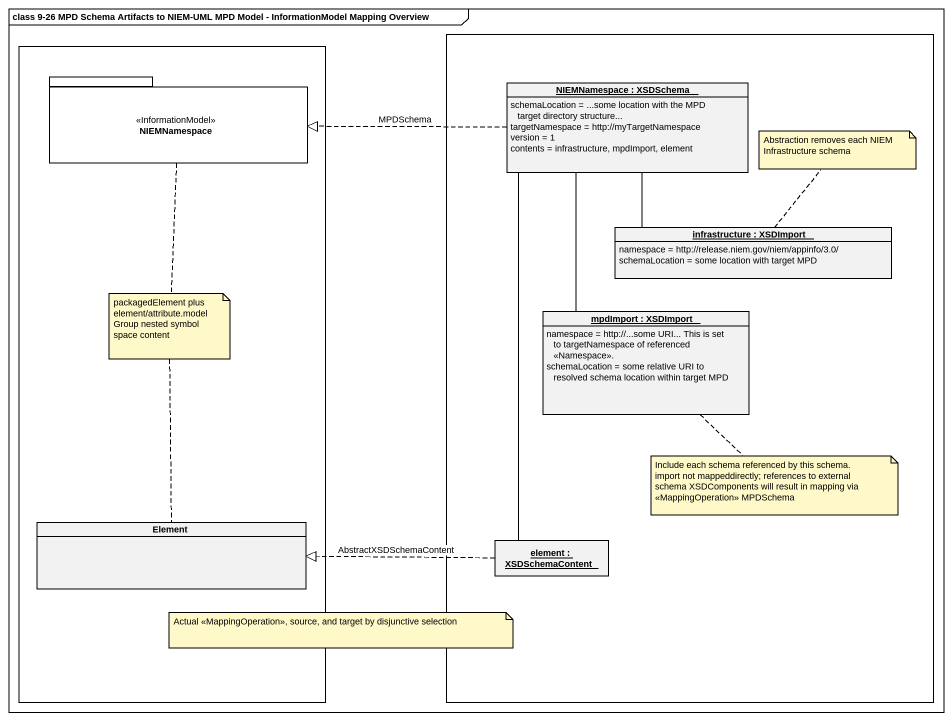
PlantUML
@startuml
mainframe class 9-26 MPD Schema Artifacts to NIEM-UML MPD Model - InformationModel Mapping Overview
hide circle
hide empty members
rectangle " " as rectangle1 {
  package NIEMNamespace <<InformationModel>> {
  }
  class Element
}
rectangle " " as rectangle2 {
  object "NIEMNamespace : XSDSchema" as NIEMNamespace_2 {
    schemaLocation = ...some location with the MPD target directory structure...
    targetNamespace = http://myTargetNamespace
    version = 1
    contents = infrastructure, mpdImport, element
  }
  object "infrastructure : XSDImport" as infrastructure {
    namespace = http://release.niem.gov/niem/appinfo/3.0/
    schemaLocation = some location with target MPD
  }
  object "mpdImport : XSDImport" as mpdImport {
    namespace = http://...some URI... This is set to targetNamespace of referenced <<Namespace>>.
    schemaLocation = some relative URI to resolved schema location within target MPD
  }
  object "element : XSDSchemaContent" as element
}
NIEMNamespace_2 .left.|> NIEMNamespace : MPDSchema
infrastructure -up- NIEMNamespace_2
mpdImport -up- NIEMNamespace_2
element -up- NIEMNamespace_2
element .left.|> Element : AbstractXSDSchemaContent
note top of infrastructure : Abstraction removes each NIEM Infrastructure schema
note as N2
  packagedElement plus element/attribute.modelGroup nested symbol space content
end note
N2 .. NIEMNamespace
N2 .. Element
note bottom of mpdImport
  Include each schema referenced by this schema.
  import not mappeddirectly; references to external schema XSDComponents will result in mapping via <<MappingOperation>> MPDSchema
end note
note as N4
  Actual <<MappingOperation>>, source, and target by disjunctive selection
end note
@enduml
